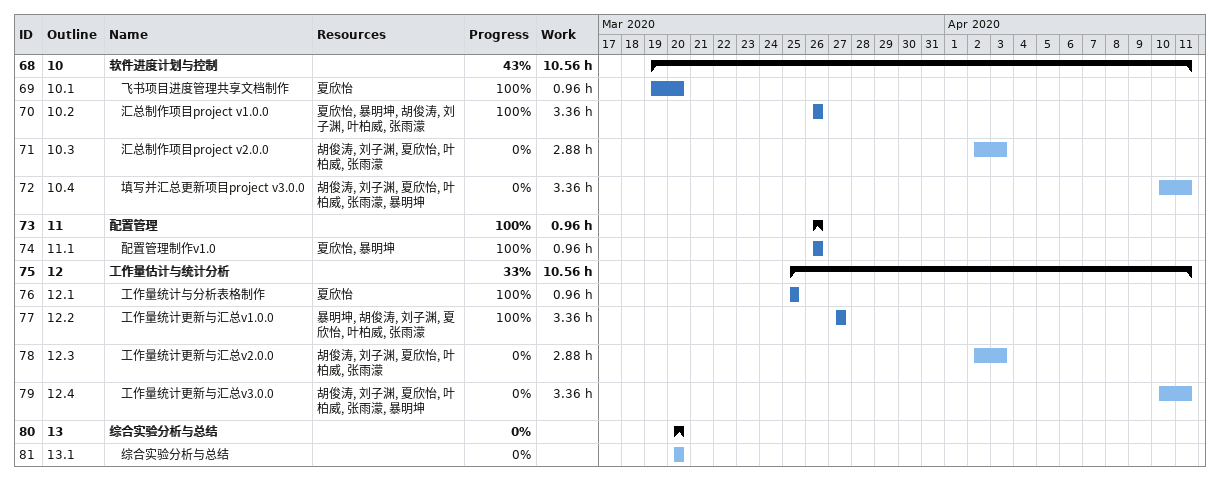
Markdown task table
| ID | WBS | Task | Start | Finish | Resources | % complete | Work (h) |
|---|---|---|---|---|---|---|---|
| 68 | 10 | **软件进度计划与控制** | 2020-03-19 | 2020-04-11 |  | 43 | 10.56 |
| 69 | 10.1 | 飞书项目进度管理共享文档制作 | 2020-03-19 | 2020-03-20 | 夏欣怡 | 100 | 0.96 |
| 70 | 10.2 | 汇总制作项目project v1.0.0 | 2020-03-26 | 2020-03-26 | 夏欣怡, 暴明坤, 胡俊涛, 刘子渊, 叶柏威, 张雨濛 | 100 | 3.36 |
| 71 | 10.3 | 汇总制作项目project v2.0.0 | 2020-04-02 | 2020-04-03 | 胡俊涛, 刘子渊, 夏欣怡, 叶柏威, 张雨濛 | 0 | 2.88 |
| 72 | 10.4 | 填写并汇总更新项目project v3.0.0 | 2020-04-10 | 2020-04-11 | 胡俊涛, 刘子渊, 夏欣怡, 叶柏威, 张雨濛, 暴明坤 | 0 | 3.36 |
| 73 | 11 | **配置管理** | 2020-03-26 | 2020-03-26 |  | 100 | 0.96 |
| 74 | 11.1 | 配置管理制作v1.0 | 2020-03-26 | 2020-03-26 | 夏欣怡, 暴明坤 | 100 | 0.96 |
| 75 | 12 | **工作量估计与统计分析** | 2020-03-25 | 2020-04-11 |  | 33 | 10.56 |
| 76 | 12.1 | 工作量统计与分析表格制作 | 2020-03-25 | 2020-03-25 | 夏欣怡 | 100 | 0.96 |
| 77 | 12.2 | 工作量统计更新与汇总v1.0.0 | 2020-03-27 | 2020-03-27 | 暴明坤, 胡俊涛, 刘子渊, 夏欣怡, 叶柏威, 张雨濛 | 100 | 3.36 |
| 78 | 12.3 | 工作量统计更新与汇总v2.0.0 | 2020-04-02 | 2020-04-03 | 胡俊涛, 刘子渊, 夏欣怡, 叶柏威, 张雨濛 | 0 | 2.88 |
| 79 | 12.4 | 工作量统计更新与汇总v3.0.0 | 2020-04-10 | 2020-04-11 | 胡俊涛, 刘子渊, 夏欣怡, 叶柏威, 张雨濛, 暴明坤 | 0 | 3.36 |
| 80 | 13 | **综合实验分析与总结** | 2020-03-20 | 2020-03-20 |  | 0 |  |
| 81 | 13.1 | 综合实验分析与总结 | 2020-03-20 | 2020-03-20 |  | 0 |  |
